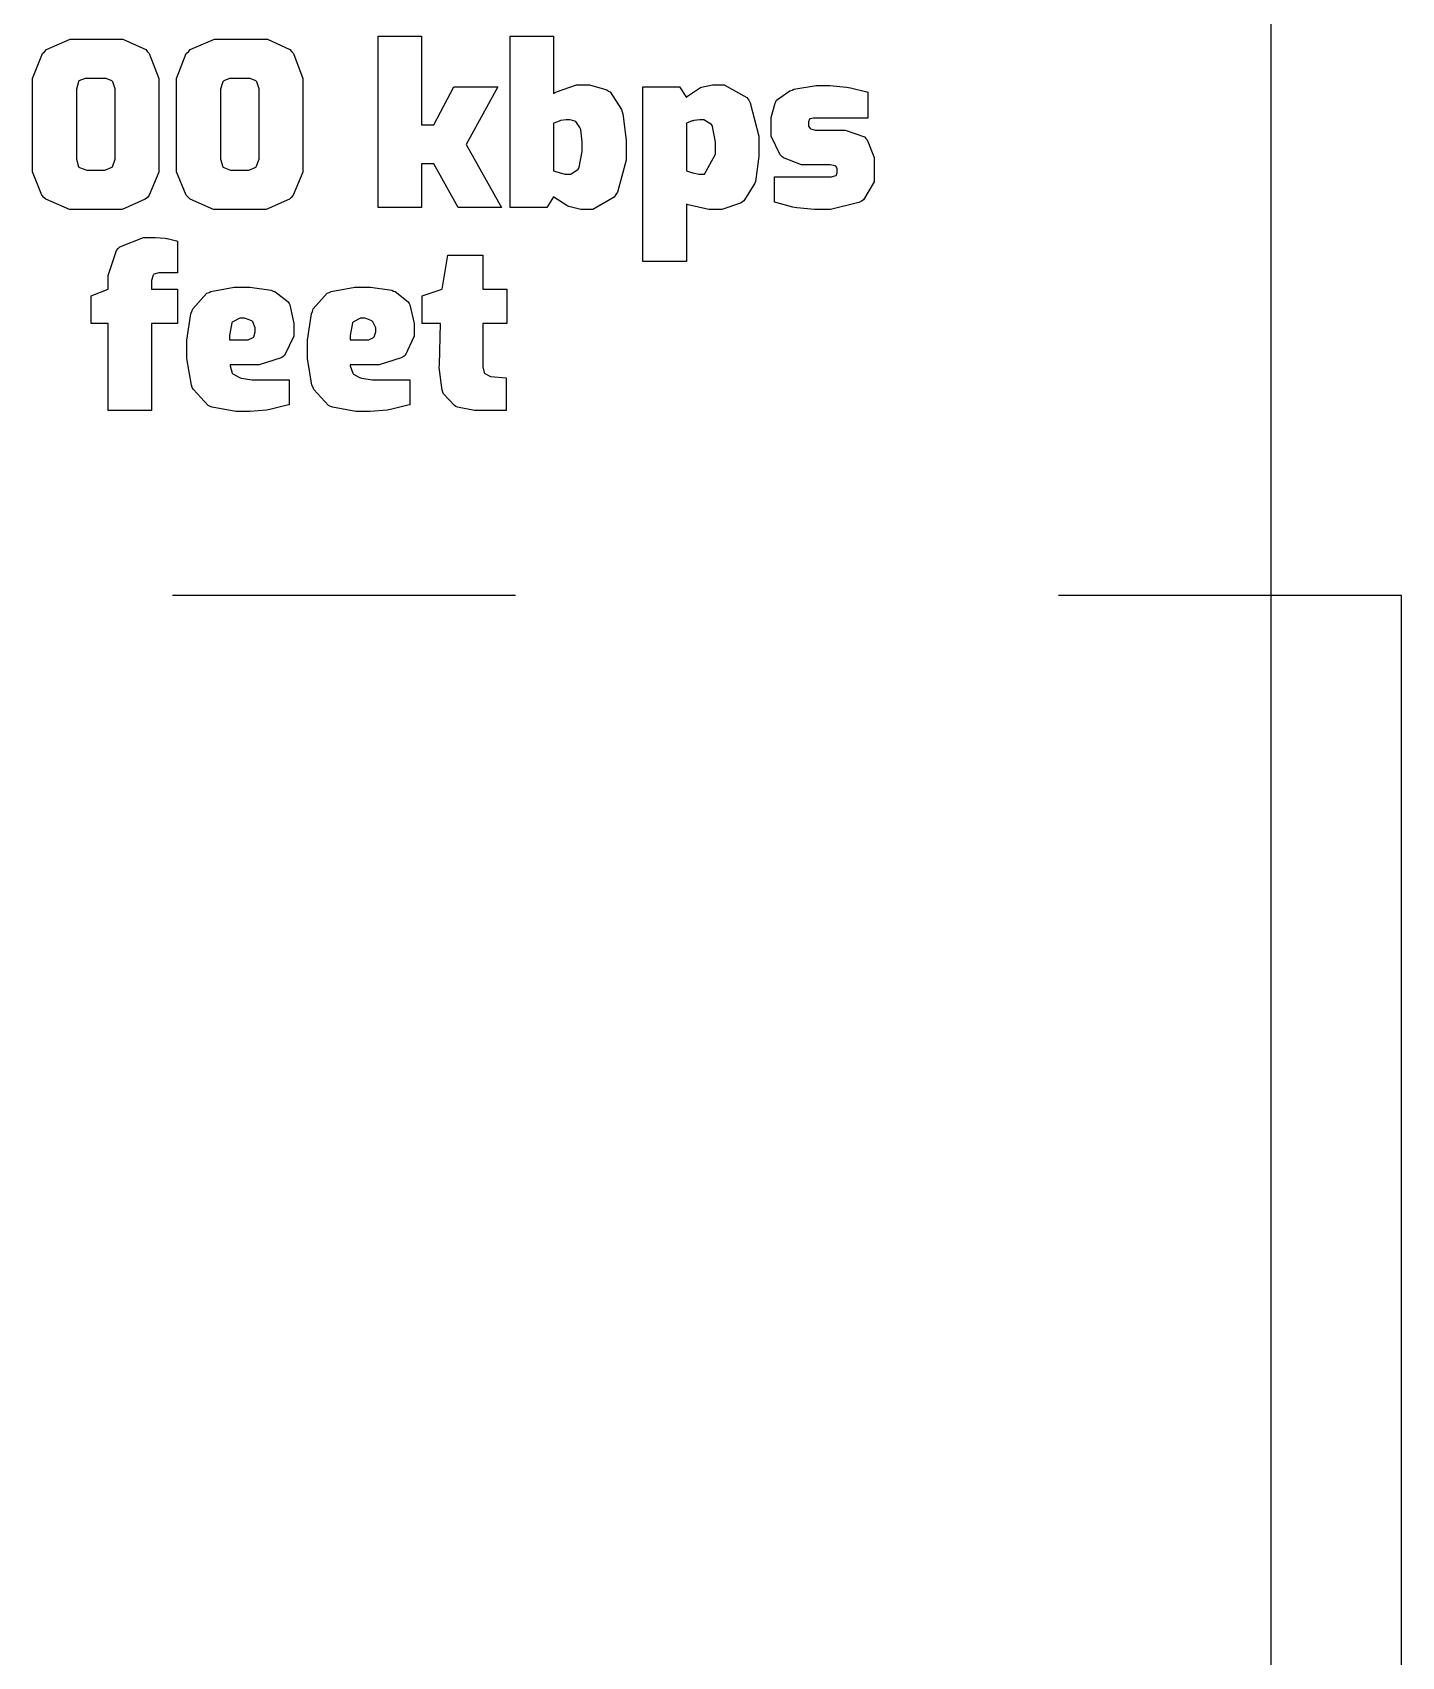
# Model space of a CAD drawing. Extents: x 0 to 132, y 0 to 98.
# Drawn here: x 105.54 to 111.63, y 57.69 to 64.91 of the extents above; entities that cross this region are included whole.
import ezdxf

# ---------------------------------------------------------------- set-up
doc = ezdxf.new("R2010")
doc.units = 0
doc.layers.get('0').update_dxf_attribs({"linetype": 'CONTINUOUS'})

msp = doc.modelspace()

# ---------------------------------------------------------------- linework, layer by layer
at = {"color": 0}
for p, q in [((111.048, 15.4189), (111.048, 82.7155)), ((105.596, 64.8229), (105.605, 64.8324)), ((105.605, 64.8324), (105.711, 64.878)), ((105.711, 64.878), (105.747, 64.878)), ((105.747, 64.878), (105.909, 64.878)), ((105.909, 64.878), (105.945, 64.878)), ((105.945, 64.878), (106.046, 64.8324)), ((106.046, 64.8324), (106.054, 64.8229)), ((106.236, 64.8229), (106.244, 64.8324)), ((106.244, 64.8324), (106.352, 64.878)), ((106.352, 64.878), (106.389, 64.878)), ((106.389, 64.878), (106.551, 64.878)), ((106.551, 64.878), (106.587, 64.878)), ((106.587, 64.878), (106.686, 64.8324)), ((106.686, 64.8324), (106.696, 64.8229)), ((107.079, 64.1297), (107.079, 64.8917)), ((107.079, 64.8917), (107.272, 64.8917)), ((107.272, 64.8917), (107.272, 64.4977)), ((107.666, 64.1297), (107.666, 64.8917)), ((107.666, 64.8917), (107.859, 64.8917)), ((107.859, 64.8917), (107.859, 64.637)), ((105.543, 64.7044), (105.587, 64.8148)), ((105.587, 64.8148), (105.596, 64.8229)), ((106.054, 64.8229), (106.062, 64.8148)), ((106.062, 64.8148), (106.105, 64.703)), ((106.183, 64.7044), (106.226, 64.8148)), ((106.226, 64.8148), (106.236, 64.8229)), ((106.696, 64.8229), (106.703, 64.8148)), ((106.703, 64.8148), (106.744, 64.703)), ((105.543, 64.6645), (105.543, 64.7044)), ((105.747, 64.6892), (105.738, 64.6561)), ((105.748, 64.6906), (105.747, 64.6892)), ((105.749, 64.6934), (105.748, 64.6906)), ((105.777, 64.703), (105.749, 64.6934)), ((105.786, 64.703), (105.777, 64.703)), ((105.862, 64.703), (105.786, 64.703)), ((105.87, 64.703), (105.862, 64.703)), ((105.895, 64.6934), (105.87, 64.703)), ((105.898, 64.6906), (105.895, 64.6934)), ((105.9, 64.6892), (105.898, 64.6906)), ((105.911, 64.6575), (105.9, 64.6892)), ((106.105, 64.703), (106.105, 64.6645)), ((106.183, 64.6645), (106.183, 64.7044)), ((106.389, 64.6892), (106.379, 64.6561)), ((106.391, 64.6906), (106.389, 64.6892)), ((106.393, 64.6934), (106.391, 64.6906)), ((106.419, 64.703), (106.393, 64.6934)), ((106.429, 64.703), (106.419, 64.703)), ((106.503, 64.703), (106.429, 64.703)), ((106.511, 64.703), (106.503, 64.703)), ((106.536, 64.6934), (106.511, 64.703)), ((106.539, 64.6906), (106.536, 64.6934)), ((106.54, 64.6892), (106.539, 64.6906)), ((106.551, 64.6575), (106.54, 64.6892)), ((106.744, 64.703), (106.744, 64.6645)), ((105.543, 64.3241), (105.543, 64.6645)), ((105.738, 64.6561), (105.738, 64.6451)), ((105.738, 64.6451), (105.738, 64.3558)), ((105.911, 64.6451), (105.911, 64.6575)), ((105.911, 64.3558), (105.911, 64.6451)), ((106.105, 64.6645), (106.105, 64.3241)), ((106.183, 64.3241), (106.183, 64.6645)), ((106.379, 64.6561), (106.379, 64.6451)), ((106.379, 64.6451), (106.379, 64.3558)), ((106.551, 64.6451), (106.551, 64.6575)), ((106.551, 64.3558), (106.551, 64.6451)), ((106.744, 64.6645), (106.744, 64.3241)), ((107.326, 64.4977), (107.415, 64.6673)), ((107.415, 64.6673), (107.611, 64.6673)), ((107.611, 64.6673), (107.471, 64.4109)), ((107.859, 64.637), (107.871, 64.6437)), ((107.871, 64.6437), (107.961, 64.6755)), ((107.961, 64.6755), (107.991, 64.6755)), ((107.991, 64.6755), (108.019, 64.6755)), ((108.019, 64.6755), (108.096, 64.6536)), ((108.096, 64.6536), (108.103, 64.6479)), ((108.103, 64.6479), (108.11, 64.6437)), ((108.11, 64.6437), (108.161, 64.5664)), ((108.256, 63.8898), (108.256, 64.6673)), ((108.256, 64.6673), (108.418, 64.6673)), ((108.418, 64.6673), (108.449, 64.619)), ((108.449, 64.619), (108.454, 64.6247)), ((108.454, 64.6247), (108.507, 64.6603)), ((108.507, 64.6603), (108.512, 64.6631)), ((108.512, 64.6631), (108.516, 64.6659)), ((108.516, 64.6659), (108.565, 64.6755)), ((108.565, 64.6755), (108.581, 64.6755)), ((108.581, 64.6755), (108.617, 64.6755)), ((108.617, 64.6755), (108.718, 64.619)), ((108.718, 64.619), (108.726, 64.6067)), ((108.85, 64.6067), (108.909, 64.6493)), ((108.909, 64.6493), (108.919, 64.6522)), ((108.919, 64.6522), (108.927, 64.6561)), ((108.927, 64.6561), (109.026, 64.6726)), ((109.026, 64.6726), (109.061, 64.6726)), ((109.061, 64.6726), (109.087, 64.6726)), ((109.087, 64.6726), (109.16, 64.6659)), ((109.16, 64.6659), (109.17, 64.6631)), ((109.17, 64.6631), (109.179, 64.6617)), ((109.179, 64.6617), (109.251, 64.6451)), ((109.251, 64.6451), (109.256, 64.6423)), ((109.256, 64.6423), (109.256, 64.528)), ((108.161, 64.5664), (108.163, 64.5555)), ((108.163, 64.5555), (108.166, 64.546)), ((108.166, 64.546), (108.181, 64.4303)), ((108.726, 64.6067), (108.733, 64.5954)), ((108.733, 64.5954), (108.771, 64.4469)), ((108.826, 64.5308), (108.843, 64.5943)), ((108.843, 64.5943), (108.847, 64.5996)), ((108.847, 64.5996), (108.85, 64.6067)), ((107.272, 64.4977), (107.326, 64.4977)), ((107.86, 64.5047), (107.859, 64.5033)), ((107.859, 64.5033), (107.859, 64.2938)), ((107.883, 64.5142), (107.86, 64.5047)), ((107.887, 64.5156), (107.883, 64.5142)), ((107.889, 64.5171), (107.887, 64.5156)), ((107.915, 64.5199), (107.889, 64.5171)), ((107.925, 64.5199), (107.915, 64.5199)), ((107.932, 64.5199), (107.925, 64.5199)), ((107.953, 64.5142), (107.932, 64.5199)), ((107.956, 64.5128), (107.953, 64.5142)), ((107.957, 64.5128), (107.956, 64.5128)), ((107.976, 64.4853), (107.957, 64.5128)), ((107.979, 64.4797), (107.976, 64.4853)), ((107.98, 64.4758), (107.979, 64.4797)), ((107.986, 64.4218), (107.98, 64.4758)), ((108.45, 64.5047), (108.449, 64.5033)), ((108.449, 64.5033), (108.449, 64.2938)), ((108.475, 64.5156), (108.45, 64.5047)), ((108.479, 64.5156), (108.475, 64.5156)), ((108.482, 64.5171), (108.479, 64.5156)), ((108.508, 64.5199), (108.482, 64.5171)), ((108.518, 64.5199), (108.508, 64.5199)), ((108.527, 64.5199), (108.518, 64.5199)), ((108.56, 64.4991), (108.527, 64.5199)), ((108.563, 64.4948), (108.56, 64.4991)), ((108.565, 64.491), (108.563, 64.4948)), ((108.578, 64.4204), (108.565, 64.491)), ((108.826, 64.5072), (108.826, 64.5308)), ((108.826, 64.4744), (108.826, 64.5072)), ((108.826, 64.4469), (108.826, 64.4744)), ((108.996, 64.5223), (108.992, 64.5114)), ((108.992, 64.5114), (108.992, 64.5072)), ((108.992, 64.5072), (108.992, 64.4948)), ((108.992, 64.4948), (108.992, 64.4924)), ((108.992, 64.4924), (108.999, 64.4811)), ((108.997, 64.5223), (108.996, 64.5223)), ((108.999, 64.5238), (108.997, 64.5223)), ((109.014, 64.528), (108.999, 64.5238)), ((108.999, 64.4811), (109, 64.4797)), ((109, 64.4797), (109, 64.4797)), ((109, 64.4797), (109.022, 64.4744)), ((109.021, 64.528), (109.014, 64.528)), ((109.256, 64.528), (109.021, 64.528)), ((109.022, 64.4744), (109.031, 64.4744)), ((109.031, 64.4744), (109.124, 64.4744)), ((109.124, 64.4744), (109.154, 64.4744)), ((109.154, 64.4744), (109.24, 64.444)), ((107.471, 64.4109), (107.628, 64.1297)), ((107.986, 64.4013), (107.986, 64.4218)), ((107.986, 64.3791), (107.986, 64.4013)), ((108.181, 64.4303), (108.181, 64.3901)), ((108.578, 64.3957), (108.578, 64.4204)), ((108.578, 64.3668), (108.578, 64.3957)), ((108.771, 64.4469), (108.771, 64.3957)), ((108.771, 64.3957), (108.771, 64.3587)), ((108.865, 64.364), (108.826, 64.4469)), ((109.24, 64.444), (109.247, 64.437)), ((109.247, 64.437), (109.252, 64.4317)), ((109.252, 64.4317), (109.284, 64.353)), ((105.543, 64.2895), (105.543, 64.3241)), ((105.738, 64.3558), (105.738, 64.3449)), ((105.738, 64.3449), (105.748, 64.3117)), ((105.898, 64.3117), (105.911, 64.3449)), ((105.911, 64.3449), (105.911, 64.3558)), ((106.105, 64.3241), (106.105, 64.2867)), ((106.183, 64.2895), (106.183, 64.3241)), ((106.379, 64.3558), (106.379, 64.3449)), ((106.379, 64.3449), (106.389, 64.3117)), ((106.537, 64.3117), (106.551, 64.3449)), ((106.551, 64.3449), (106.551, 64.3558)), ((106.744, 64.3241), (106.744, 64.2867)), ((107.326, 64.3241), (107.272, 64.3241)), ((107.272, 64.3241), (107.272, 64.1297)), ((107.435, 64.1297), (107.326, 64.3241)), ((107.973, 64.3089), (107.986, 64.3791)), ((108.181, 64.3407), (108.143, 64.1985)), ((108.181, 64.3901), (108.181, 64.3407)), ((108.53, 64.2786), (108.578, 64.3668)), ((108.771, 64.3587), (108.758, 64.2567)), ((108.873, 64.3572), (108.865, 64.364)), ((108.88, 64.3516), (108.873, 64.3572)), ((108.961, 64.3199), (108.88, 64.3516)), ((108.992, 64.3199), (108.961, 64.3199)), ((109.081, 64.3199), (108.992, 64.3199)), ((109.088, 64.3199), (109.081, 64.3199)), ((109.11, 64.316), (109.088, 64.3199)), ((109.284, 64.353), (109.284, 64.3269)), ((109.284, 64.3269), (109.284, 64.2719)), ((105.584, 64.1847), (105.543, 64.2895)), ((105.748, 64.3117), (105.751, 64.3089)), ((105.751, 64.3089), (105.752, 64.3075)), ((105.752, 64.3075), (105.784, 64.2966)), ((105.784, 64.2966), (105.795, 64.2966)), ((105.795, 64.2966), (105.856, 64.2966)), ((105.856, 64.2966), (105.865, 64.2966)), ((105.865, 64.2966), (105.893, 64.3075)), ((105.893, 64.3075), (105.895, 64.3089)), ((105.895, 64.3089), (105.898, 64.3117)), ((106.105, 64.2867), (106.062, 64.1847)), ((106.226, 64.1847), (106.183, 64.2895)), ((106.389, 64.3117), (106.391, 64.3089)), ((106.391, 64.3089), (106.393, 64.3075)), ((106.393, 64.3075), (106.423, 64.2966)), ((106.423, 64.2966), (106.434, 64.2966)), ((106.434, 64.2966), (106.495, 64.2966)), ((106.495, 64.2966), (106.504, 64.2966)), ((106.504, 64.2966), (106.533, 64.3075)), ((106.533, 64.3075), (106.536, 64.3089)), ((106.536, 64.3089), (106.537, 64.3117)), ((106.744, 64.2867), (106.702, 64.1847)), ((107.859, 64.2938), (107.863, 64.2923)), ((107.863, 64.2923), (107.909, 64.2786)), ((107.909, 64.2786), (107.925, 64.2786)), ((107.925, 64.2786), (107.936, 64.2786)), ((107.936, 64.2786), (107.968, 64.3008)), ((107.968, 64.3008), (107.971, 64.3047)), ((107.971, 64.3047), (107.973, 64.3089)), ((108.449, 64.2938), (108.45, 64.2938)), ((108.45, 64.2938), (108.472, 64.2856)), ((108.472, 64.2856), (108.476, 64.2842)), ((108.476, 64.2842), (108.479, 64.2842)), ((108.479, 64.2842), (108.505, 64.2786)), ((108.505, 64.2786), (108.515, 64.2786)), ((108.515, 64.2786), (108.53, 64.2786)), ((108.758, 64.2567), (108.756, 64.2454)), ((108.84, 64.1544), (108.84, 64.2662)), ((108.84, 64.2662), (109.088, 64.2662)), ((109.088, 64.2662), (109.094, 64.2662)), ((109.094, 64.2662), (109.113, 64.2719)), ((109.112, 64.3146), (109.11, 64.316)), ((109.113, 64.3146), (109.112, 64.3146)), ((109.119, 64.3033), (109.113, 64.3146)), ((109.113, 64.2719), (109.115, 64.2719)), ((109.115, 64.2729), (109.119, 64.2842)), ((109.115, 64.2719), (109.115, 64.2729)), ((109.119, 64.2994), (109.119, 64.3033)), ((109.119, 64.2867), (109.119, 64.2994)), ((109.119, 64.2842), (109.119, 64.2867)), ((109.284, 64.2719), (109.284, 64.244)), ((105.593, 64.1752), (105.584, 64.1847)), ((105.602, 64.1671), (105.593, 64.1752)), ((106.054, 64.1752), (106.044, 64.1671)), ((106.062, 64.1847), (106.054, 64.1752)), ((106.236, 64.1752), (106.226, 64.1847)), ((106.244, 64.1671), (106.236, 64.1752)), ((106.693, 64.1752), (106.685, 64.1671)), ((106.702, 64.1847), (106.693, 64.1752)), ((107.859, 64.178), (107.829, 64.1297)), ((107.865, 64.1738), (107.859, 64.178)), ((107.917, 64.1396), (107.865, 64.1738)), ((108.128, 64.1766), (108.033, 64.1216)), ((108.136, 64.1876), (108.128, 64.1766)), ((108.143, 64.1985), (108.136, 64.1876)), ((108.752, 64.2359), (108.704, 64.16)), ((108.756, 64.2454), (108.752, 64.2359)), ((109.284, 64.244), (109.236, 64.1643)), ((105.708, 64.1216), (105.602, 64.1671)), ((105.747, 64.1216), (105.708, 64.1216)), ((105.909, 64.1216), (105.747, 64.1216)), ((105.942, 64.1216), (105.909, 64.1216)), ((106.044, 64.1671), (105.942, 64.1216)), ((106.347, 64.1216), (106.244, 64.1671)), ((106.386, 64.1216), (106.347, 64.1216)), ((106.548, 64.1216), (106.386, 64.1216)), ((106.582, 64.1216), (106.548, 64.1216)), ((106.685, 64.1671), (106.582, 64.1216)), ((107.272, 64.1297), (107.079, 64.1297)), ((107.628, 64.1297), (107.435, 64.1297)), ((107.829, 64.1297), (107.666, 64.1297)), ((107.922, 64.1368), (107.917, 64.1396)), ((107.927, 64.1354), (107.922, 64.1368)), ((107.98, 64.1216), (107.927, 64.1354)), ((108.001, 64.1216), (107.98, 64.1216)), ((108.033, 64.1216), (108.001, 64.1216)), ((108.457, 64.1421), (108.449, 64.1449)), ((108.449, 64.1449), (108.449, 63.8898)), ((108.548, 64.1216), (108.457, 64.1421)), ((108.581, 64.1216), (108.548, 64.1216)), ((108.607, 64.1216), (108.581, 64.1216)), ((108.69, 64.1491), (108.607, 64.1216)), ((108.697, 64.1544), (108.69, 64.1491)), ((108.704, 64.16), (108.697, 64.1544)), ((108.846, 64.1519), (108.84, 64.1544)), ((108.922, 64.1311), (108.846, 64.1519)), ((108.931, 64.1297), (108.922, 64.1311)), ((108.94, 64.1283), (108.931, 64.1297)), ((109.018, 64.1216), (108.94, 64.1283)), ((109.048, 64.1216), (109.018, 64.1216)), ((109.089, 64.1216), (109.048, 64.1216)), ((109.216, 64.1519), (109.089, 64.1216)), ((109.226, 64.1572), (109.216, 64.1519)), ((109.236, 64.1643), (109.226, 64.1572)), ((105.931, 63.9561), (106.036, 63.9974)), ((106.036, 63.9974), (106.072, 63.9974)), ((106.072, 63.9974), (106.088, 63.9974)), ((106.088, 63.9974), (106.132, 63.9946)), ((106.132, 63.9946), (106.138, 63.9932)), ((106.138, 63.9932), (106.142, 63.9921)), ((106.142, 63.9921), (106.183, 63.9822)), ((106.183, 63.9822), (106.188, 63.9808)), ((106.188, 63.9808), (106.188, 63.8404)), ((105.879, 63.8281), (105.916, 63.9396)), ((105.916, 63.9396), (105.924, 63.948)), ((105.924, 63.948), (105.931, 63.9561)), ((107.364, 63.7674), (107.389, 63.9191)), ((107.389, 63.9191), (107.545, 63.9191)), ((107.545, 63.9191), (107.545, 63.7674)), ((108.449, 63.8898), (108.256, 63.8898)), ((105.879, 63.7868), (105.879, 63.8281)), ((106.079, 63.8295), (106.072, 63.8059)), ((106.081, 63.8309), (106.079, 63.8295)), ((106.083, 63.8334), (106.081, 63.8309)), ((106.104, 63.8404), (106.083, 63.8334)), ((106.112, 63.8404), (106.104, 63.8404)), ((106.188, 63.8404), (106.112, 63.8404)), ((105.804, 63.7371), (105.879, 63.7674)), ((105.879, 63.7674), (105.879, 63.7868)), ((106.072, 63.8059), (106.072, 63.7977)), ((106.072, 63.7977), (106.072, 63.7674)), ((106.072, 63.7674), (106.188, 63.7674)), ((106.188, 63.7674), (106.188, 63.6143)), ((106.255, 63.6792), (106.318, 63.7494)), ((106.318, 63.7494), (106.328, 63.7522)), ((106.328, 63.7522), (106.336, 63.7565)), ((106.336, 63.7565), (106.44, 63.7769)), ((106.44, 63.7769), (106.475, 63.7769)), ((106.475, 63.7769), (106.509, 63.7769)), ((106.509, 63.7769), (106.604, 63.7632)), ((106.604, 63.7632), (106.612, 63.7589)), ((106.612, 63.7589), (106.62, 63.7575)), ((106.62, 63.7575), (106.679, 63.711)), ((106.79, 63.6792), (106.852, 63.7494)), ((106.852, 63.7494), (106.861, 63.7522)), ((106.861, 63.7522), (106.87, 63.7565)), ((106.87, 63.7565), (106.976, 63.7769)), ((106.976, 63.7769), (107.012, 63.7769)), ((107.012, 63.7769), (107.045, 63.7769)), ((107.045, 63.7769), (107.14, 63.7632)), ((107.14, 63.7632), (107.148, 63.7589)), ((107.148, 63.7589), (107.155, 63.7575)), ((107.155, 63.7575), (107.213, 63.711)), ((107.275, 63.7371), (107.364, 63.7674)), ((107.545, 63.7674), (107.651, 63.7674)), ((107.651, 63.7674), (107.651, 63.6143)), ((105.804, 63.6143), (105.804, 63.7371)), ((106.251, 63.6683), (106.255, 63.6792)), ((106.679, 63.711), (106.684, 63.7039)), ((106.684, 63.7039), (106.686, 63.6972)), ((106.686, 63.6972), (106.704, 63.6143)), ((106.787, 63.6683), (106.79, 63.6792)), ((107.213, 63.711), (107.217, 63.7039)), ((107.217, 63.7039), (107.22, 63.6972)), ((107.22, 63.6972), (107.239, 63.6143)), ((107.275, 63.6143), (107.275, 63.7371)), ((105.879, 63.6143), (105.804, 63.6143)), ((105.879, 63.2284), (105.879, 63.6143)), ((106.188, 63.6143), (106.072, 63.6143)), ((106.072, 63.6143), (106.072, 63.2284)), ((106.229, 63.5399), (106.247, 63.6584)), ((106.247, 63.6584), (106.251, 63.6683)), ((106.429, 63.6171), (106.419, 63.5621)), ((106.431, 63.6199), (106.429, 63.6171)), ((106.433, 63.6228), (106.431, 63.6199)), ((106.464, 63.6379), (106.433, 63.6228)), ((106.475, 63.6379), (106.464, 63.6379)), ((106.485, 63.6379), (106.475, 63.6379)), ((106.518, 63.6266), (106.485, 63.6379)), ((106.521, 63.6242), (106.518, 63.6266)), ((106.522, 63.6228), (106.521, 63.6242)), ((106.533, 63.5953), (106.522, 63.6228)), ((106.704, 63.6143), (106.704, 63.5868)), ((106.765, 63.5399), (106.783, 63.6584)), ((106.783, 63.6584), (106.787, 63.6683)), ((106.965, 63.6171), (106.955, 63.5621)), ((106.968, 63.6199), (106.965, 63.6171)), ((106.969, 63.6228), (106.968, 63.6199)), ((107.001, 63.6379), (106.969, 63.6228)), ((107.012, 63.6379), (107.001, 63.6379)), ((107.021, 63.6379), (107.012, 63.6379)), ((107.051, 63.6266), (107.021, 63.6379)), ((107.054, 63.6242), (107.051, 63.6266)), ((107.056, 63.6228), (107.054, 63.6242)), ((107.069, 63.5953), (107.056, 63.6228)), ((107.239, 63.6143), (107.239, 63.5868)), ((107.356, 63.6143), (107.275, 63.6143)), ((107.352, 63.4312), (107.356, 63.6143)), ((107.651, 63.6143), (107.545, 63.6143)), ((107.545, 63.6143), (107.545, 63.4312)), ((106.229, 63.4972), (106.229, 63.5399)), ((106.419, 63.5621), (106.419, 63.5427)), ((106.419, 63.5427), (106.495, 63.5427)), ((106.495, 63.5427), (106.502, 63.5427)), ((106.502, 63.5427), (106.524, 63.5522)), ((106.524, 63.5522), (106.527, 63.5536)), ((106.527, 63.555), (106.533, 63.5773)), ((106.527, 63.5536), (106.527, 63.555)), ((106.533, 63.584), (106.533, 63.5953)), ((106.533, 63.5773), (106.533, 63.584)), ((106.704, 63.5579), (106.663, 63.4725)), ((106.704, 63.5868), (106.704, 63.5579)), ((106.765, 63.4972), (106.765, 63.5399)), ((106.955, 63.5621), (106.955, 63.5427)), ((106.955, 63.5427), (107.031, 63.5427)), ((107.031, 63.5427), (107.038, 63.5427)), ((107.038, 63.5427), (107.059, 63.5522)), ((107.059, 63.5522), (107.06, 63.5536)), ((107.06, 63.5536), (107.061, 63.555)), ((107.061, 63.555), (107.069, 63.5773)), ((107.069, 63.584), (107.069, 63.5953)), ((107.069, 63.5773), (107.069, 63.584)), ((107.239, 63.5579), (107.199, 63.4725)), ((107.239, 63.5868), (107.239, 63.5579)), ((106.229, 63.4587), (106.229, 63.4972)), ((106.25, 63.3402), (106.229, 63.4587)), ((106.648, 63.4615), (106.55, 63.4312)), ((106.656, 63.4668), (106.648, 63.4615)), ((106.663, 63.4725), (106.656, 63.4668)), ((106.765, 63.4587), (106.765, 63.4972)), ((106.785, 63.3402), (106.765, 63.4587)), ((107.182, 63.4615), (107.083, 63.4312)), ((107.191, 63.4668), (107.182, 63.4615)), ((107.199, 63.4725), (107.191, 63.4668)), ((106.518, 63.4312), (106.422, 63.4312)), ((106.422, 63.4312), (106.422, 63.427)), ((106.422, 63.427), (106.431, 63.3938)), ((106.431, 63.3938), (106.434, 63.391)), ((106.434, 63.391), (106.436, 63.3899)), ((106.436, 63.3899), (106.463, 63.3748)), ((106.55, 63.4312), (106.518, 63.4312)), ((107.051, 63.4312), (106.955, 63.4312)), ((106.955, 63.4312), (106.955, 63.427)), ((106.955, 63.427), (106.966, 63.3938)), ((106.966, 63.3938), (106.968, 63.391)), ((106.968, 63.391), (106.969, 63.3899)), ((106.969, 63.3899), (106.996, 63.3748)), ((107.083, 63.4312), (107.051, 63.4312)), ((107.351, 63.4189), (107.352, 63.4312)), ((107.363, 63.318), (107.351, 63.4189)), ((107.545, 63.4312), (107.545, 63.4227)), ((107.545, 63.4227), (107.55, 63.3966)), ((107.55, 63.3966), (107.552, 63.3938)), ((107.552, 63.3938), (107.553, 63.3924)), ((107.553, 63.3924), (107.575, 63.3801)), ((107.575, 63.3801), (107.579, 63.3786)), ((106.253, 63.3307), (106.25, 63.3402)), ((106.258, 63.3208), (106.253, 63.3307)), ((106.323, 63.2506), (106.258, 63.3208)), ((106.463, 63.3748), (106.467, 63.3734)), ((106.467, 63.3734), (106.47, 63.3719)), ((106.47, 63.3719), (106.519, 63.3649)), ((106.519, 63.3649), (106.536, 63.3649)), ((106.536, 63.3649), (106.684, 63.3649)), ((106.684, 63.3649), (106.684, 63.2534)), ((106.79, 63.3307), (106.785, 63.3402)), ((106.794, 63.3208), (106.79, 63.3307)), ((106.859, 63.2506), (106.794, 63.3208)), ((106.996, 63.3748), (107.001, 63.3734)), ((107.001, 63.3734), (107.005, 63.3719)), ((107.005, 63.3719), (107.054, 63.3649)), ((107.054, 63.3649), (107.072, 63.3649)), ((107.072, 63.3649), (107.22, 63.3649)), ((107.22, 63.3649), (107.22, 63.2534)), ((107.367, 63.3099), (107.363, 63.318)), ((107.37, 63.3028), (107.367, 63.3099)), ((107.579, 63.3786), (107.648, 63.3734)), ((107.648, 63.3734), (107.648, 63.2284)), ((106.332, 63.2464), (106.323, 63.2506)), ((106.341, 63.2435), (106.332, 63.2464)), ((106.446, 63.2231), (106.341, 63.2435)), ((106.675, 63.252), (106.598, 63.2326)), ((106.684, 63.2534), (106.675, 63.252)), ((106.868, 63.2464), (106.859, 63.2506)), ((106.876, 63.2435), (106.868, 63.2464)), ((106.98, 63.2231), (106.876, 63.2435)), ((107.211, 63.252), (107.134, 63.2326)), ((107.22, 63.2534), (107.211, 63.252)), ((107.418, 63.2506), (107.37, 63.3028)), ((107.425, 63.2464), (107.418, 63.2506)), ((107.432, 63.2435), (107.425, 63.2464)), ((107.508, 63.2284), (107.432, 63.2435)), ((106.072, 63.2284), (105.879, 63.2284)), ((106.485, 63.2231), (106.446, 63.2231)), ((106.509, 63.2231), (106.485, 63.2231)), ((106.583, 63.2298), (106.509, 63.2231)), ((106.591, 63.2312), (106.583, 63.2298)), ((106.598, 63.2326), (106.591, 63.2312)), ((107.018, 63.2231), (106.98, 63.2231)), ((107.043, 63.2231), (107.018, 63.2231)), ((107.119, 63.2298), (107.043, 63.2231)), ((107.127, 63.2312), (107.119, 63.2298)), ((107.134, 63.2326), (107.127, 63.2312)), ((107.537, 63.2284), (107.508, 63.2284)), ((107.648, 63.2284), (107.537, 63.2284)), ((107.69, 62.4057), (106.165, 62.4057)), ((111.627, 62.4057), (110.103, 62.4057)), ((111.627, 53.7711), (111.627, 62.4057))]:
    msp.add_line(p, q, dxfattribs=at)

doc.saveas('drawing.dxf')
